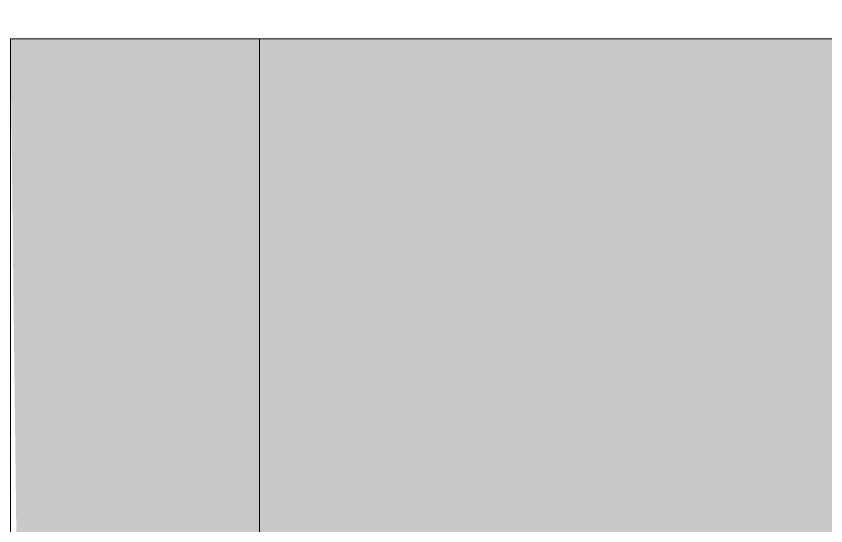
# Model space of a CAD drawing. Header units: millimetres. Extents: x -1178 to 415037, y -3506 to 42334.
# Drawn here: x 4061.2 to 4223.6, y 20784.4 to 20886.5 of the extents above; entities that cross this region are included whole.
import ezdxf

# ---------------------------------------------------------------- set-up
doc = ezdxf.new("R2010")
doc.units = ezdxf.units.MM
doc.layers.add('A-AREA-PATT-1', color=7, linetype='Continuous', lineweight=5, true_color=0xa5bae0, transparency=1)
for name, color, linetype, lineweight in [('A-FLOR', 7, 'Continuous', 9), ('A-GLAZ-CWMG', 7, 'Continuous', 9), ('A-GLAZ-CWMG-1', 7, 'Continuous', 20)]:
    doc.layers.add(name, color=color, linetype=linetype, lineweight=lineweight)

# ---------------------------------------------------------------- blocks, each defined once
blk = doc.blocks.new('Прямоугольный импост - Импост структурный с накладкой - 160мм-19877847-Объем проектирования 1 этажа')
at = {"layer": 'A-GLAZ-CWMG-1'}
for p, q in [((0, 17), (-50, 17)), ((-50, 17), (-50, 0)), ((0, 0), (0, 17)), ((-50, 0), (-40, 0)), ((-40, 0), (-40, -40)), ((-10, -40), (-10, 0)), ((-10, 0), (0, 0)), ((-40, -40), (-50, -40)), ((-50, -40), (-50, -140)), ((0, -40), (-10, -40)), ((0, -140), (0, -40)), ((-50, -140), (0, -140))]:
    blk.add_line(p, q, dxfattribs=at)
blk = doc.blocks.new('Прямоугольный импост - Импост структурный с накладкой - 160мм-23189503-Объем проектирования 1 этажа')
at = {"layer": 'A-GLAZ-CWMG'}
blk.add_line((5545, 20882), (4110, 20882), dxfattribs=at)

msp = doc.modelspace()

# ---------------------------------------------------------------- hatches: boundary and pattern name
at = {"layer": 'A-AREA-PATT-1'}
h = msp.add_hatch(color=256, dxfattribs=at)
h.paths.add_polyline_path([(3871.12, 20770), (4061.12, 20770), (4060, 20775.12), (3911.12, 20775.12), (3911.12, 21525.12), (4061.12, 21525.12), (4058.98, 21575.12), (3911.12, 21575.12), (3910, 21720), (3871.12, 21720), (3871.12, 20927.36)])
h.paths.add_polyline_path([(5866.38, 20770), (6760, 20770), (6760, 20775), (6610, 20775), (6610, 20882), (4060, 20882), (4061.2, 20782), (4070, 20782), (4070.29, 20770), (5595, 20770)])
h.paths.add_polyline_path([(6569.37, 20775), (6560, 20775), (6560, 20782), (6570, 20782), (6570, 20775)])
h.paths.add_polyline_path([(8889, 23119), (8889, 23124.5), (8005, 23124.5), (8005, 23119), (8884.08, 23119)])
h.paths.add_polyline_path([(6980, 23119), (7055, 23119), (7055, 23124.5), (6274.5, 23124.67), (6274.5, 25509.5), (6269, 25509), (6269, 23119), (6897.91, 23119)])
h.paths.add_polyline_path([(4060, 24725.12), (4061.12, 24725.12), (4060, 24725.2)])

# ---------------------------------------------------------------- linework, layer by layer
at = {"layer": 'A-FLOR'}
msp.add_line((6780, 20882), (4061.2, 20882), dxfattribs=at)

# ---------------------------------------------------------------- block references
at = {"layer": 'A-GLAZ-CWMG', "rotation": 180}
msp.add_blockref('Прямоугольный импост - Импост структурный с накладкой - 160мм-19877847-Объем проектирования 1 этажа', (4060, 20742), dxfattribs=at)
at = {"layer": 'A-GLAZ-CWMG'}
msp.add_blockref('Прямоугольный импост - Импост структурный с накладкой - 160мм-23189503-Объем проектирования 1 этажа', (0, 0), dxfattribs=at)

doc.saveas('drawing.dxf')
